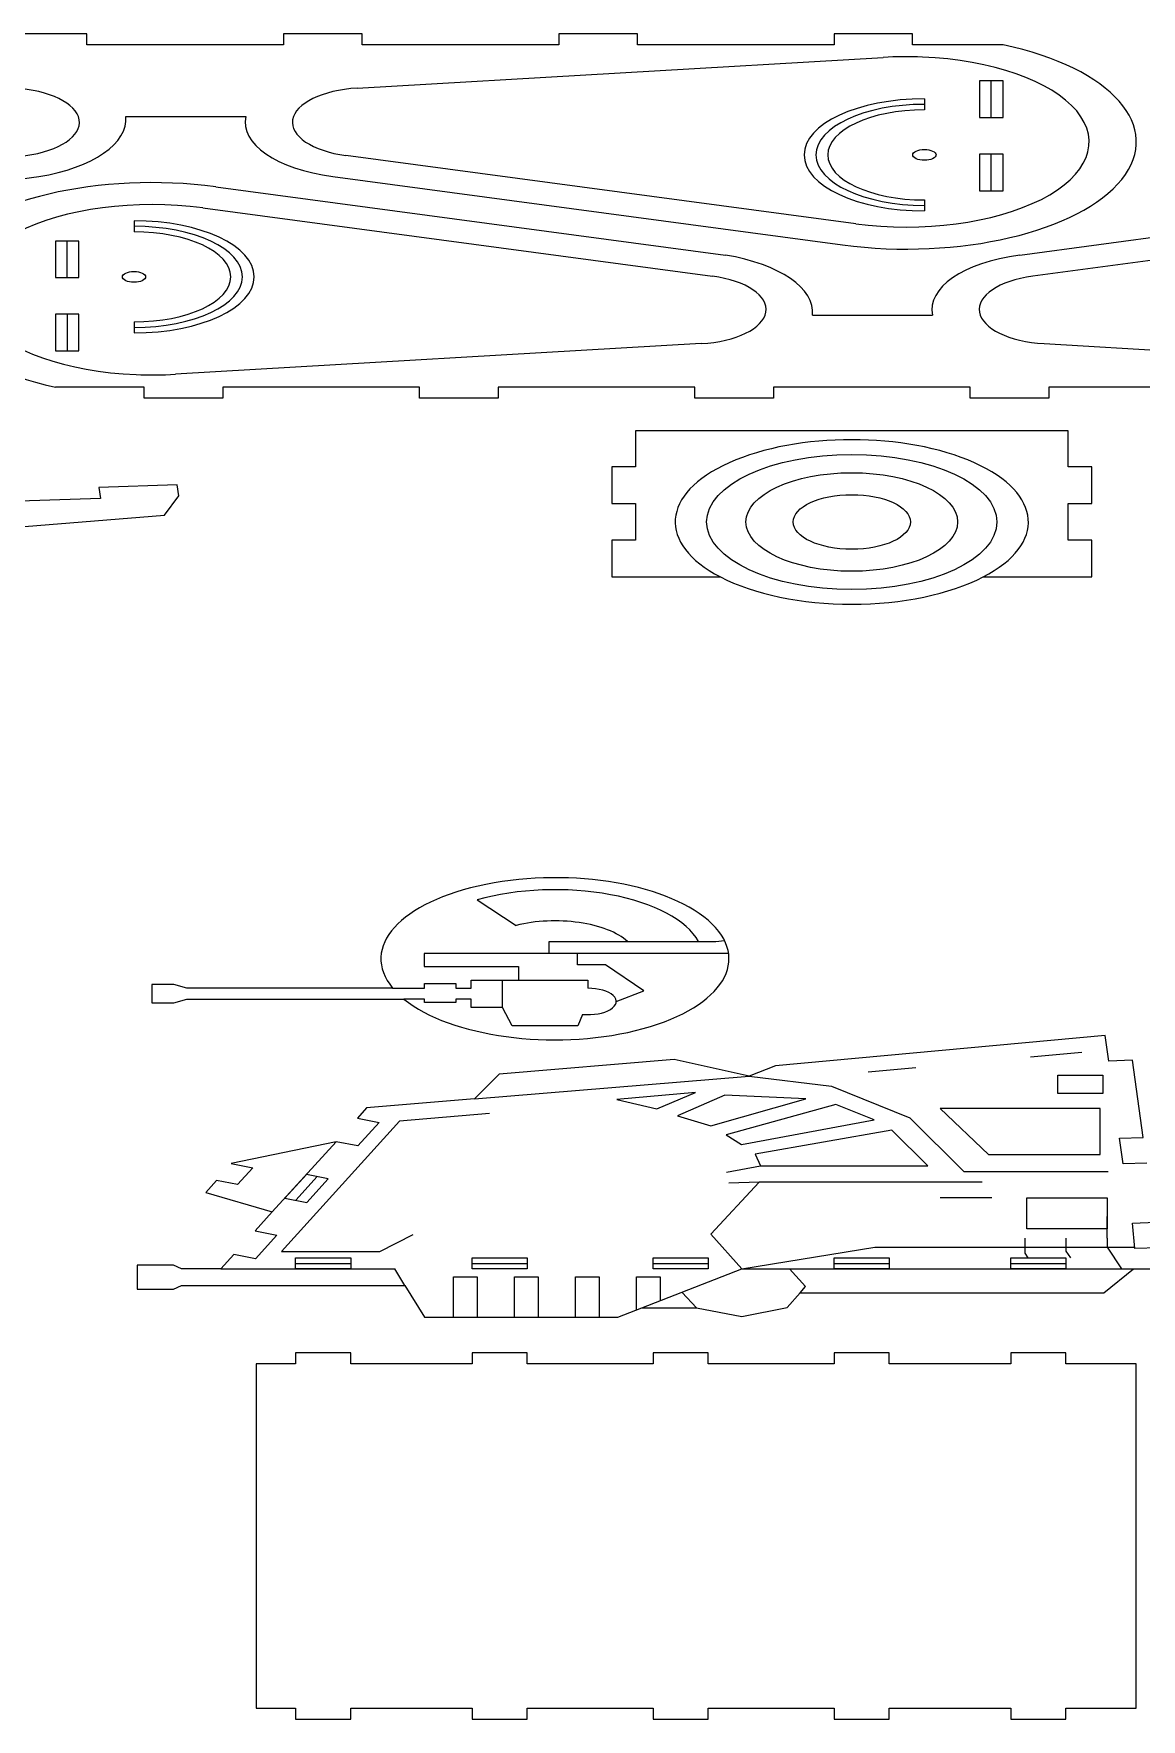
# Model space of a CAD drawing. Header units: centimetres. Extents: x -61 to 115850, y -602 to 46067.
# Drawn here: x 17526 to 32088, y 134 to 22314 of the extents above; entities that cross this region are included whole.
import ezdxf

# ---------------------------------------------------------------- set-up
doc = ezdxf.new("R2010")
doc.units = ezdxf.units.CM
doc.header["$MEASUREMENT"] = 0
doc.layers.get('0').update_dxf_attribs({"linetype": 'CONTINUOUS'})
for name, color, linetype in [('corte', 1, 'CONTINUOUS'), ('corte interno', 6, 'CONTINUOUS'), ('detalhes', 2, 'CONTINUOUS'), ('engates', 5, 'CONTINUOUS'), ('furos', 3, 'CONTINUOUS')]:
    doc.layers.add(name, color=color, linetype=linetype)

# ---------------------------------------------------------------- blocks, each defined once
blk = doc.blocks.new('atat_all_parts')
at = {"layer": 'corte'}
for points in [[(183.19, 442.57), (198.44, 442.57, 0.363982), (209.51, 426.13), (274.31, 407.49, 0.925628), (294.71, 462.13), (283.21, 462.13), (283.21, 465.13), (273.21, 465.13), (273.21, 462.13), (248.21, 462.13), (248.21, 465.13), (238.21, 465.13), (238.21, 462.13), (213.21, 462.13), (213.21, 465.13), (203.21, 465.13), (203.21, 462.13), (178.21, 462.13), (178.21, 465.13), (168.21, 465.13), (168.21, 462.13), (143.21, 462.13), (143.21, 465.13), (133.21, 465.13), (133.21, 462.13), (108.21, 462.13), (108.21, 465.13), (98.21, 465.13), (98.21, 462.13), (86.91, 462.13, 0.925628), (107.31, 407.49), (172.11, 426.13, 0.329306)], [(270.49, 388.28), (285.75, 388.28, -0.363982), (296.82, 404.72), (361.62, 423.35, -0.925628), (382.01, 368.71), (370.52, 368.71), (370.52, 365.71), (360.52, 365.71), (360.52, 368.71), (335.52, 368.71), (335.52, 365.71), (325.52, 365.71), (325.52, 368.71), (300.52, 368.71), (300.52, 365.71), (290.52, 365.71), (290.52, 368.71), (265.52, 368.71), (265.52, 365.71), (255.52, 365.71), (255.52, 368.71), (230.52, 368.71), (230.52, 365.71), (220.52, 365.71), (220.52, 368.71), (195.52, 368.71), (195.52, 365.71), (185.52, 365.71), (185.52, 368.71), (174.22, 368.71, -0.925628), (194.62, 423.35), (259.42, 404.72, -0.329306)], [(244.97, 316.89), (258.77, 316.89, 0.445958), (292.17, 316.89), (305.97, 316.89), (305.97, 326.89), (302.97, 326.89), (302.97, 336.89), (305.97, 336.89), (305.97, 346.89), (302.97, 346.89), (302.97, 356.73), (247.97, 356.73), (247.97, 346.89), (244.97, 346.89), (244.97, 336.89), (247.97, 336.89), (247.97, 326.89), (244.97, 326.89)], [(186.48, 200.7), (189.3, 200.7), (190.93, 201.7), (218.53, 201.7, 26.588888), (217.1, 204.7), (190.93, 204.7), (189.3, 205.7), (186.48, 205.7)]]:
    blk.add_lwpolyline(points, format="xyb", close=True, dxfattribs=at)
for points in [[(170.28, 330.65), (188.08, 333.72), (189.93, 339.02), (189.72, 342.02), (179.74, 341.31), (179.95, 338.32), (158.01, 336.76)], [(215.39, 168.06), (212.66, 161.61), (209.9, 162.78), (196.57, 156.84), (199.33, 155.67), (197.39, 151.07), (194.69, 152.21), (193.34, 148.88), (201.8, 143.6), (199.63, 138.46), (202.39, 137.29), (199.67, 130.84), (196.9, 132.01), (195.24, 128.08), (190.24, 128.08), (189.24, 129.08), (184.61, 129.08), (184.61, 122.58), (189.24, 122.58), (190.24, 123.58), (218.65, 123.58), (221.15, 114.86), (245.73, 114.86), (248.78, 117.41), (255.71, 117.41), (261.49, 115.07), (267.24, 117.5), (268.89, 121.58), (307.52, 121.58), (311.27, 128.08), (317.95, 128.08)], [(314.55, 133.8), (311.47, 133.6), (311.14, 140.59), (314.14, 140.78)], [(312.96, 156.92), (309.97, 156.72), (309.52, 163.71), (312.51, 163.9), (311.15, 184.99), (308.15, 184.79), (307.7, 191.78), (265.78, 183.52), (262.41, 180.7), (252.88, 185.22), (230.65, 181.24), (227.49, 174.44), (213.79, 171.99), (212.62, 169.23), (215.39, 168.06)]]:
    blk.add_lwpolyline(points, dxfattribs=at)
blk.add_lwpolyline([(199.77, 8.17), (204.77, 8.17), (204.77, 5.17), (211.77, 5.17), (211.77, 8.17), (227.22, 8.17), (227.22, 5.17), (234.22, 5.17), (234.22, 8.17), (250.22, 8.17), (250.22, 5.17), (257.22, 5.17), (257.22, 8.17), (257.22, 8.17), (273.22, 8.17), (273.22, 5.17), (280.22, 5.17), (280.22, 8.17), (295.67, 8.17), (295.67, 5.17), (302.67, 5.17), (302.67, 8.17), (311.63, 8.17), (311.63, 102.17), (302.67, 102.17), (302.67, 105.17), (295.67, 105.17), (295.67, 102.17), (280.22, 102.17), (280.22, 105.17), (273.22, 105.17), (273.22, 102.17), (257.22, 102.17), (257.22, 105.17), (250.22, 105.17), (250.22, 102.17), (234.22, 102.17), (234.22, 105.17), (227.22, 105.17), (227.22, 102.17), (211.77, 102.17), (211.77, 105.17), (204.77, 105.17), (204.77, 102.17), (199.77, 102.17)], close=True, dxfattribs=at)
at = {"layer": 'corte interno'}
for p, q in [((293.21, 442.28), (293.21, 452.28)), ((293.21, 422.28), (293.21, 432.28)), ((175.72, 398.56), (175.72, 408.56)), ((175.72, 388.56), (175.72, 378.56)), ((207.51, 153.26), (204.78, 146.81)), ((204.77, 129.58), (211.77, 129.58)), ((227.22, 129.58), (234.22, 129.58)), ((250.22, 129.58), (257.22, 129.58)), ((273.22, 129.58), (280.22, 129.58)), ((295.67, 129.58), (302.67, 129.58))]:
    blk.add_line(p, q, dxfattribs=at)
for centre, start, end in [((284.7, 432.06), 90, 270), ((184.22, 398.78), 270, 90)]:
    blk.add_arc(centre, 13.79, start, end, dxfattribs=at)
at = {"layer": 'detalhes'}
for p, q in [((231.07, 199.37), (231.07, 206.84)), ((304.7, 187.11), (298.19, 185.83)), ((283.63, 182.96), (277.56, 181.76)), ((201.8, 143.6), (209.9, 162.78)), ((259.54, 154.45), (263.86, 156.18)), ((263.7, 151.69), (259.83, 151.48)), ((293.28, 147.44), (286.72, 147.44)), ((307.95, 136.46), (307.95, 142.34)), ((195.24, 128.08), (217.36, 128.08)), ((218.65, 123.58), (217.36, 128.08)), ((261.49, 128.08), (311.27, 128.08))]:
    blk.add_line(p, q, dxfattribs=at)
for points in [[(105.66, 413.26), (170.46, 431.89, 0.815673), (169.03, 450.28), (102.17, 458.66, 0.053847), (97.18, 458.76, 1.100694), (105.66, 413.26)], [(275.97, 413.26), (211.17, 431.89, -0.815673), (212.6, 450.28), (279.46, 458.66, -0.053847), (284.45, 458.76, -1.100694), (275.97, 413.26)], [(192.96, 417.59), (257.77, 398.95, -0.815673), (256.33, 380.56), (189.48, 372.18, -0.053847), (184.48, 372.09, -1.100694), (192.96, 417.59)], [(363.28, 417.59), (298.47, 398.95, 0.815673), (299.91, 380.56), (366.76, 372.18, 0.053847), (371.76, 372.09, 1.100694), (363.28, 417.59)]]:
    blk.add_lwpolyline(points, format="xyb", close=True, dxfattribs=at)
for points in [[(256, 217.41, 0.504588), (227.84, 228.75), (232.82, 221.81, -0.420172), (246.96, 217.41)], [(217.1, 204.7), (221.15, 204.7), (221.15, 205.97), (225.15, 205.97), (225.15, 204.7), (227.07, 204.7), (227.07, 206.84), (241.91, 206.84), (241.91, 204.65, -1.096972), (241.25, 197.5), (240.66, 194.38), (232.31, 194.38), (231.07, 199.37), (227.07, 199.37), (227.07, 201.7), (225.15, 201.7), (225.15, 200.8), (221.15, 200.8), (221.15, 201.7), (218.53, 201.7)]]:
    blk.add_lwpolyline(points, format="xyb", dxfattribs=at)
for points in [[(236.98, 214.1), (236.98, 217.41), (258.19, 217.41), (259.27, 217.69)], [(259.83, 214.1), (221.11, 214.1), (221.11, 210.6), (233.11, 210.6), (233.11, 206.84)], [(245.52, 201.05), (249.05, 203.92), (244.18, 211.08), (240.58, 211.08), (240.58, 214.1)], [(227.49, 174.44), (262.41, 180.7), (262.41, 180.7), (272.91, 177.91), (282.86, 169.28), (289.72, 154.69), (308.06, 154.69)], [(229.42, 170.47), (217.98, 168.42), (202.96, 132.85), (215.47, 132.85), (219.72, 137.47)], [(292.04, 151.69), (263.7, 151.69), (257.56, 137.51), (261.49, 128.08)], [(297.45, 136.46), (297.45, 132.4), (297.86, 131.08)], [(302.7, 136.46), (302.7, 132.92), (303.27, 131.08)], [(307.95, 136.46), (307.95, 133.97), (309.76, 128.08)], [(248.78, 117.41), (261.49, 128.08), (278.38, 133.97), (311.44, 133.97)], [(268.89, 121.58), (269.58, 123.29), (267.55, 128.08)], [(224.84, 114.86), (224.84, 125.87), (227.83, 125.87), (227.83, 114.86)], [(232.59, 114.86), (232.59, 125.87), (235.59, 125.87), (235.59, 114.86)], [(240.35, 114.86), (240.35, 125.87), (243.34, 125.87), (243.34, 114.86)], [(248.1, 116.85), (248.1, 125.87), (251.1, 125.87), (251.1, 119.36)], [(253.91, 121.67), (255.71, 117.41)]]:
    blk.add_lwpolyline(points, dxfattribs=at)
for points in [[(301.67, 180.9), (307.38, 180.9), (307.38, 175.96), (301.67, 175.96)], [(250.7, 171.77), (255.62, 176.23), (245.58, 174.33)], [(253.33, 169.85), (257.57, 167.14), (269.63, 174.5), (259.34, 175.47)], [(259.5, 164.67), (261.46, 162.02), (278.32, 168.76), (273.46, 172.91)], [(286.7, 171.86), (292.85, 159.32), (307.05, 159.32), (307.05, 171.86)], [(263.86, 156.18), (285.15, 156.18), (280.58, 165.92), (263.2, 159.42)], [(297.72, 147.44), (307.95, 147.44), (307.95, 138.96), (297.72, 138.96)]]:
    blk.add_lwpolyline(points, close=True, dxfattribs=at)
for radius in [18.45, 13.45, 7.45]:
    blk.add_circle((275.47, 331.89), radius, dxfattribs=at)
blk.add_arc((275.47, 331.89), 22.45, 318.0697, 221.9303, dxfattribs=at)
at = {"layer": 'engates'}
for points in [[(291.71, 442.28), (294.71, 442.28), (294.71, 452.28), (291.71, 452.28)], [(291.71, 422.28), (294.71, 422.28), (294.71, 432.28), (291.71, 432.28)], [(177.22, 408.56), (174.22, 408.56), (174.22, 398.56), (177.22, 398.56)], [(177.22, 388.56), (174.22, 388.56), (174.22, 378.56), (177.22, 378.56)], [(204.77, 131.08), (211.77, 131.08), (211.77, 128.08), (204.77, 128.08)], [(227.22, 131.08), (234.22, 131.08), (234.22, 128.08), (227.22, 128.08)], [(250.22, 131.08), (257.22, 131.08), (257.22, 128.08), (250.22, 128.08)], [(273.22, 131.08), (280.22, 131.08), (280.22, 128.08), (273.22, 128.08)], [(295.67, 131.08), (302.67, 131.08), (302.67, 128.08), (295.67, 128.08)]]:
    blk.add_lwpolyline(points, close=True, dxfattribs=at)
for points in [[(284.7, 444.35, 1), (284.7, 419.77), (284.7, 416.77, -1), (284.7, 447.35)], [(184.22, 411.07, -1), (184.22, 386.49), (184.22, 383.49, 1), (184.22, 414.07)]]:
    blk.add_lwpolyline(points, format="xyb", close=True, dxfattribs=at)
blk.add_lwpolyline([(208.89, 152.68), (206.13, 153.84), (203.4, 147.39), (206.17, 146.23), (208.89, 152.68)], dxfattribs=at)
at = {"layer": 'furos'}
for centre in [(284.7, 432.06), (184.22, 398.78)]:
    blk.add_circle(centre, 1.48, dxfattribs=at)

msp = doc.modelspace()

# ---------------------------------------------------------------- block references
at = {"color": 2, "xscale": 103.427572835489, "yscale": 48.22055047411999, "zscale": 103.427572835489}
msp.add_blockref('atat_all_parts', (-209, -115), dxfattribs=at)

doc.saveas('drawing.dxf')
